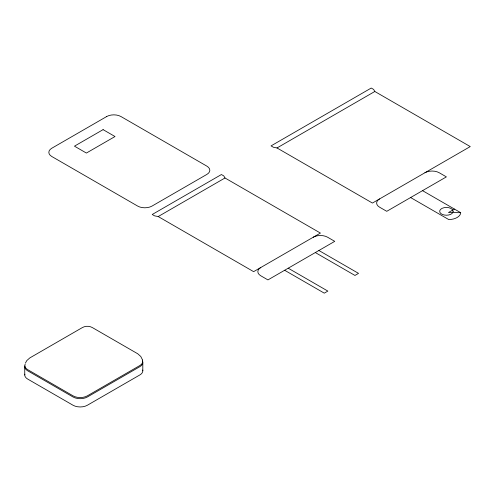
<?xml version="1.0" encoding="UTF-8"?>
<svg xmlns="http://www.w3.org/2000/svg" width="495" height="495" viewBox="0 0 495 495"><rect width="100%" height="100%" fill="white"/><g stroke="black" fill="none" stroke-linecap="round" stroke-linejoin="round"><path stroke-width="0.74" d="M25.431 363.082L26.773 360.614L29.811 357.916L82.3 327.61C85.369 325.828 89.348 325.828 92.423 327.61L137.752 353.783L140.784 356.48L142.381 359.673M158.196 216.55L224.996 177.983L320.426 233.077L253.626 271.65L158.196 216.55L154.613 215.863L152.231 214.483L221.42 174.537L223.802 175.917L224.996 177.983M277.002 147.956L374.82 91.482L470.25 146.582L372.432 203.055L277.002 147.956L273.426 147.269L271.037 145.889L371.238 88.042L373.626 89.416L374.82 91.482M454.447 209.082L448.482 212.522L460.709 212.695A12.233 7.06 0 0 1 448.779 219.582L410.609 197.542M422.532 190.655L460.709 212.695M318.898 250.489L358.541 273.376L354.958 275.443L315.321 252.555M288.22 268.203L327.857 291.091L324.281 293.158L284.637 270.27M142.808 362.55L142.808 370.811M24.75 366.684L24.75 374.944M313.267 237.21A10.123 5.841 0 0 1 327.585 237.21L334.744 241.343L267.937 279.91L260.785 275.777A10.123 5.841 0 0 1 260.785 267.517M424.92 172.749A10.123 5.841 0 0 1 439.232 172.749L446.391 176.882L386.75 211.315L379.591 207.188A10.123 5.841 0 0 1 379.591 198.922M24.837 374.183A10.123 5.841 0 0 0 27.714 379.077L73.043 405.25A10.123 5.841 0 0 0 87.361 405.25L139.844 374.944A10.123 5.841 0 0 0 142.721 370.05M24.837 365.916A10.123 5.841 0 0 0 27.714 370.811L73.043 396.984A10.123 5.841 0 0 0 87.361 396.984L139.844 366.684A10.123 5.841 0 0 0 142.467 361.034M25.177 364.103A10.036 5.792 0 0 0 27.776 369.697L73.105 395.87A10.036 5.792 0 0 0 87.299 395.87L139.782 365.57A10.036 5.792 0 0 0 142.381 359.97M453.166 211.334L452.263 213.283A6.751 3.898 0 0 1 442.078 214.316A6.751 3.898 0 0 1 442.078 208.346A6.751 3.898 0 0 1 452.263 209.385L453.166 211.334M106.666 116.554L51.796 148.234A10.123 5.841 0 0 0 51.796 156.5L137.684 206.087A10.123 5.841 0 0 0 151.996 206.087L206.873 174.407A10.123 5.841 0 0 0 206.873 166.141L120.984 116.554A10.123 5.841 0 0 0 106.666 116.554M103.09 129.641L74.46 146.167L86.39 153.054L115.019 136.527L103.09 129.641"/></g></svg>
